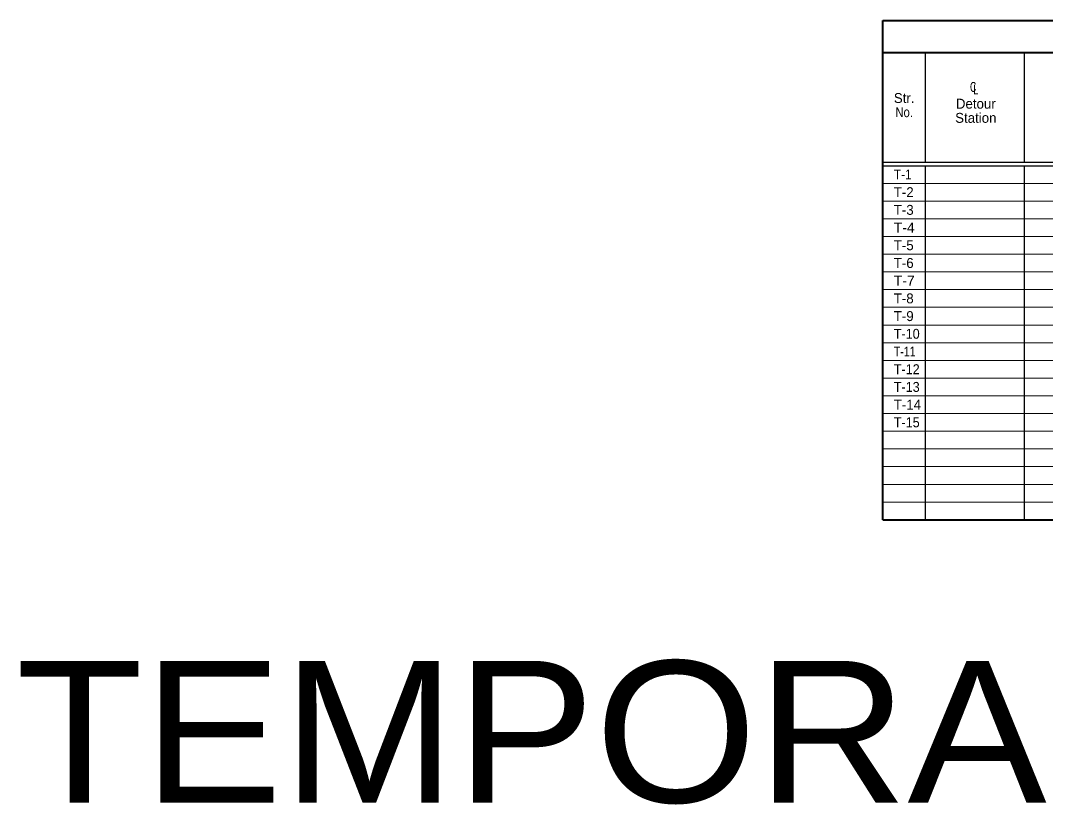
# Model space of a CAD drawing. Extents: x 179027 to 179146, y 179001 to 179088.
# Drawn here: x 179075.83 to 179090.29, y 179047.39 to 179058.46 of the extents above; entities that cross this region are included whole.
import ezdxf
from ezdxf.enums import TextEntityAlignment as Align

# ---------------------------------------------------------------- set-up
doc = ezdxf.new("R2010")
doc.units = 0
doc.header["$LTSCALE"] = 0.056
doc.layers.add('1', color=7, linetype='Continuous', lineweight=25)
doc.layers.add('2', color=7, linetype='Continuous')

msp = doc.modelspace()

# ---------------------------------------------------------------- linework, layer by layer
at = {"layer": '1', "lineweight": 40}
for p, q in [((179087.998, 179051.41183), (179087.998, 179058.46183)), ((179087.998, 179058.46183), (179102.598, 179058.46183)), ((179087.998, 179058.01183), (179102.598, 179058.01183)), ((179087.998, 179051.41183), (179102.598, 179051.41183))]:
    msp.add_line(p, q, dxfattribs=at)
at = {"layer": '1'}
for p, q in [((179088.598, 179056.46183), (179088.598, 179058.01183)), ((179089.998, 179056.46183), (179089.998, 179058.01183)), ((179087.998, 179056.46183), (179102.598, 179056.46183)), ((179087.998, 179056.41183), (179102.598, 179056.41183)), ((179088.598, 179051.41183), (179088.598, 179056.41183)), ((179089.998, 179051.41183), (179089.998, 179056.41183))]:
    msp.add_line(p, q, dxfattribs=at)
at = {"layer": '1', "lineweight": 13}
for p, q in [((179087.998, 179056.16183), (179102.598, 179056.16183)), ((179087.998, 179055.91183), (179102.598, 179055.91183)), ((179087.998, 179055.66183), (179102.598, 179055.66183)), ((179087.998, 179055.41183), (179102.598, 179055.41183)), ((179087.998, 179055.16183), (179102.598, 179055.16183)), ((179087.998, 179054.91183), (179102.598, 179054.91183)), ((179087.998, 179054.66183), (179102.598, 179054.66183)), ((179087.998, 179054.41183), (179102.598, 179054.41183)), ((179087.998, 179054.16183), (179102.598, 179054.16183)), ((179087.998, 179053.91183), (179102.598, 179053.91183)), ((179087.998, 179053.66183), (179102.598, 179053.66183)), ((179087.998, 179053.41183), (179102.598, 179053.41183)), ((179087.998, 179053.16183), (179102.598, 179053.16183)), ((179087.998, 179052.91183), (179102.598, 179052.91183)), ((179087.998, 179052.66183), (179102.598, 179052.66183)), ((179087.998, 179052.41183), (179102.598, 179052.41183)), ((179087.998, 179052.16183), (179102.598, 179052.16183)), ((179087.998, 179051.91183), (179102.598, 179051.91183)), ((179087.998, 179051.66183), (179102.598, 179051.66183))]:
    msp.add_line(p, q, dxfattribs=at)

# ---------------------------------------------------------------- texts
at = {"layer": '2', "width": 0.65}
msp.add_text('C', height=0.14, dxfattribs=at).set_placement((179089.31567, 179057.45367), align=Align.RIGHT)
at = {"layer": '2'}
for s, height, width, p in [('L', 0.14, 0.65, (179089.30962, 179057.417)), ('No.', 0.14, 0.85, (179088.29854, 179057.09717)), ('TEMPORARY STRUCTURES', 2, 1.1, (179095.53904, 179047.41967))]:
    msp.add_text(s, height=height, dxfattribs=dict(at, width=width)).set_placement(p, align=Align.CENTER)
for s, p in [('Str.', (179088.29854, 179057.29717)), ('Detour', (179089.30954, 179057.217)), ('Station', (179089.30954, 179057.017))]:
    msp.add_text(s, height=0.14, dxfattribs=at).set_placement(p, align=Align.CENTER)
for s, width, p in [('T-1', 0.9, (179088.15175, 179056.21775)), ('T-4', 1.05, (179088.15175, 179055.46775)), ('T-7', 1.05, (179088.15175, 179054.71775)), ('T-10', 0.95, (179088.15175, 179053.96775)), ('T-11', 0.8, (179088.15175, 179053.71775)), ('T-12', 0.95, (179088.15175, 179053.46775)), ('T-13', 0.95, (179088.15175, 179053.21775)), ('T-15', 0.95, (179088.15175, 179052.71775))]:
    msp.add_text(s, height=0.14, dxfattribs=dict(at, width=width)).set_placement(p)
for s, p in [('T-2', (179088.15175, 179055.96775)), ('T-3', (179088.15175, 179055.71775)), ('T-5', (179088.15175, 179055.21775)), ('T-6', (179088.15175, 179054.96775)), ('T-8', (179088.15175, 179054.46775)), ('T-9', (179088.15175, 179054.21775)), ('T-14', (179088.15175, 179052.96775))]:
    msp.add_text(s, height=0.14, dxfattribs=at).set_placement(p)

doc.saveas('drawing.dxf')
